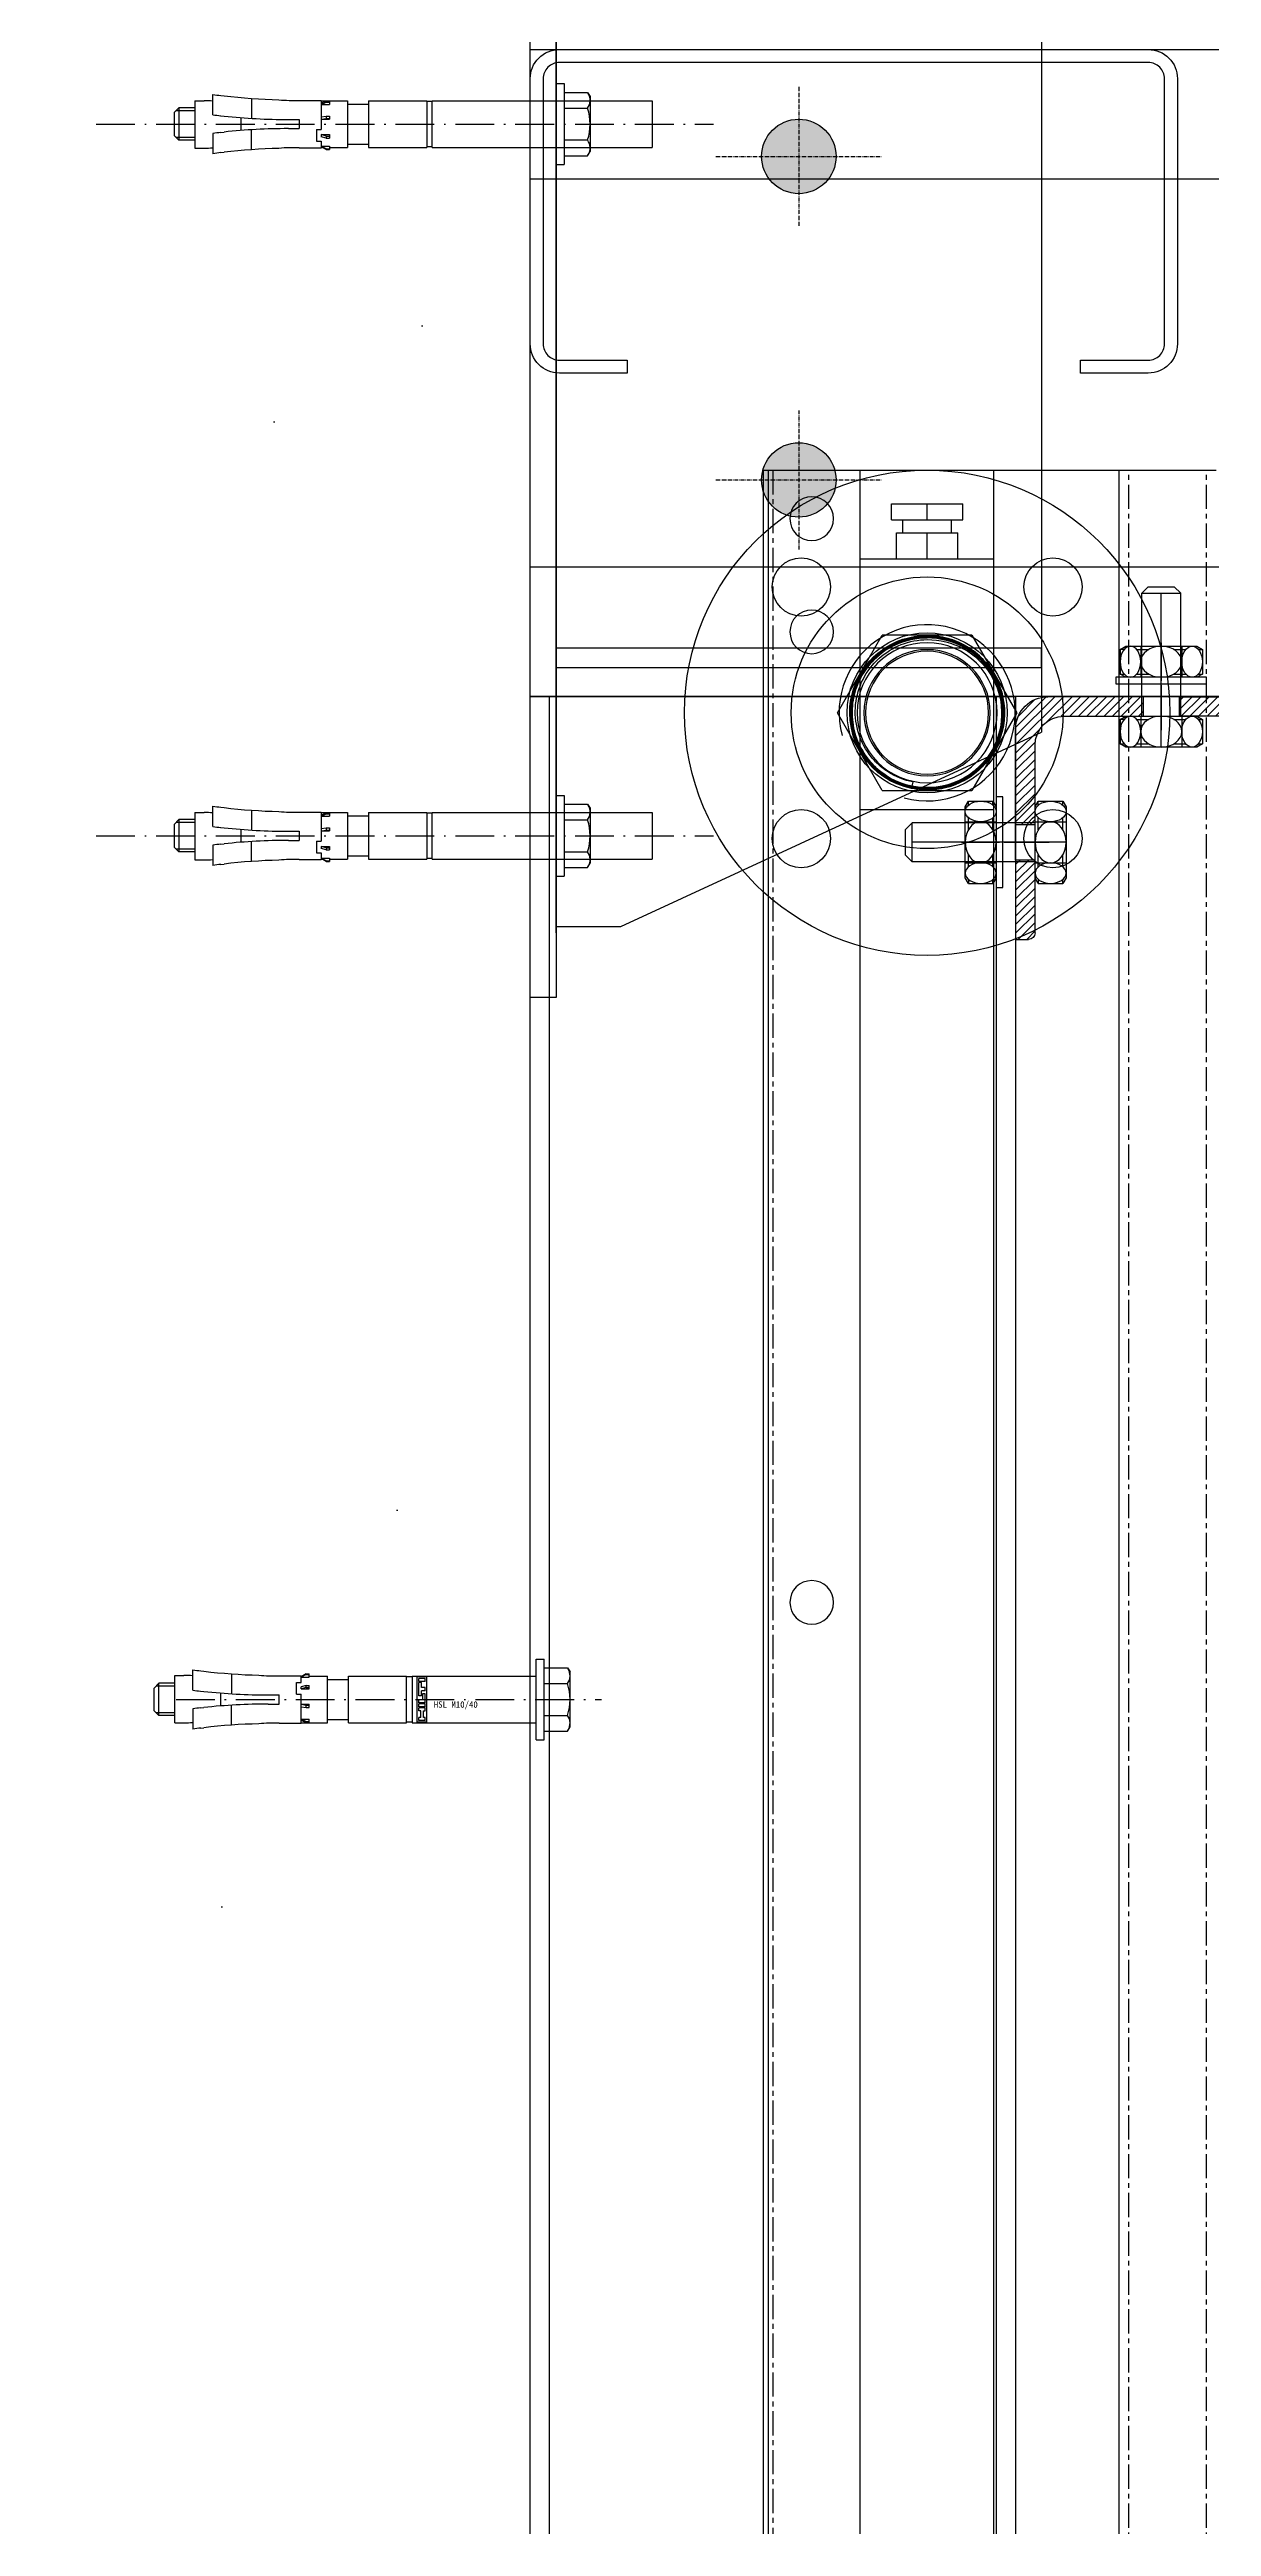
# Model space of a CAD drawing. Header units: millimetres. Extents: x -198529 to 244266, y -64 to 158464.
# Drawn here: x -149535 to -149176, y 97557 to 98323 of the extents above; entities that cross this region are included whole.
import ezdxf

# ---------------------------------------------------------------- set-up
doc = ezdxf.new("R2010")
doc.units = ezdxf.units.MM
for name, pattern in [('ACAD_ISO10W100', [18.5, 12, -3, 0.5, -3]), ('CENTER', [12, 7.5, -1.5, 1.5, -1.5]), ('HIDDEN', [0.2, 0.1, -0.1])]:
    doc.linetypes.add(name, pattern=pattern)
for name, color, linetype in [('0-BG', 252, 'Continuous'), ('0-DCC', 30, 'Continuous'), ('0-DCC-STRUC', 180, 'Continuous'), ('0-DCC-STRUC-T', 4, 'Continuous'), ('3_ALL_AXES', 7, 'Continuous'), ('ANCHOR BOLTS', 4, 'Continuous'), ('ANGEL STEEL_75x75x3.0', 22, 'Continuous'), ('BOLTS', 3, 'Continuous'), ('COIL-BANK', 8, 'Continuous'), ('MITTELLINIEN', 3, 'ACAD_ISO10W100')]:
    doc.layers.add(name, color=color, linetype=linetype)
pattern_1 = [(45, (70645.0448, 93964.8255), (-1.325825215, 1.325825215), [])]

# ---------------------------------------------------------------- blocks, each defined once
blk = doc.blocks.new('789456123456')
at = {"color": 2, "linetype": 'Continuous'}
blk.add_arc((1013.81, 184.85), 27.23, 255, 195, dxfattribs=at)
at = {"layer": '3_ALL_AXES', "color": 7, "linetype": 'Continuous'}
for centre, radius in [((1013.81, 184.85), 75), ((974.92, 223.74), 9), ((1052.7, 223.74), 9), ((1013.81, 184.85), 42), ((1013.81, 184.85), 24.75), ((974.92, 145.96), 9), ((1052.7, 145.96), 9)]:
    blk.add_circle(centre, radius, dxfattribs=at)
blk = doc.blocks.new('400')
blk.add_blockref('789456123456', (0, 0))
blk = doc.blocks.new('DCC2850x1800(右)')
at = {"color": 0, "linetype": 'Continuous'}
for p, q in [((65754.5, -72678.48), (65616, -72678.48)), ((65646, -74478.48), (65646, -72678.48)), ((65684.72, -74441.08), (65684.72, -72678.48)), ((65726, -74441.08), (65726, -72678.48)), ((65754.5, -72678.48), (65754.5, -74478.48)), ((65756, -72678.48), (65754.5, -72678.48)), ((65756, -72678.48), (65756, -74478.48)), ((65694.36, -72693.88), (65694.36, -72688.88)), ((65716.36, -72688.88), (65694.36, -72688.88)), ((65716.36, -72693.88), (65694.36, -72693.88)), ((65697.86, -72697.88), (65697.86, -72693.88)), ((65705.36, -72693.88), (65705.36, -72688.88)), ((65712.86, -72697.88), (65712.86, -72693.88)), ((65716.36, -72693.88), (65716.36, -72688.88)), ((65695.86, -72705.88), (65695.86, -72697.88)), ((65714.86, -72697.88), (65695.86, -72697.88)), ((65705.36, -72705.88), (65705.36, -72697.88)), ((65714.86, -72705.88), (65714.86, -72697.88)), ((65684.72, -72736.23), (65684.72, -72705.88)), ((65725.99, -72705.88), (65684.73, -72705.88)), ((65726, -72736.23), (65726, -72705.88)), ((65691.5, -72729.48), (65677.65, -72753.48)), ((65691.5, -72729.48), (65719.22, -72729.48)), ((65705.36, -72729.69), (65705.34, -72729.69)), ((65705.36, -72729.76), (65705.34, -72729.76)), ((65705.36, -72729.83), (65705.34, -72729.83)), ((65705.36, -72729.9), (65705.34, -72729.9)), ((65705.36, -72729.97), (65705.34, -72729.97)), ((65705.36, -72730.05), (65705.34, -72730.05)), ((65705.35, -72729.63), (65705.36, -72729.63)), ((65705.35, -72729.7), (65705.36, -72729.7)), ((65705.35, -72729.77), (65705.36, -72729.77)), ((65705.35, -72729.85), (65705.36, -72729.85)), ((65705.34, -72729.92), (65705.36, -72729.92)), ((65705.34, -72729.99), (65705.36, -72729.99)), ((65705.34, -72730.06), (65705.36, -72730.06)), ((65705.36, -72729.63), (65705.37, -72729.63)), ((65705.38, -72729.69), (65705.36, -72729.69)), ((65705.36, -72729.7), (65705.37, -72729.7)), ((65705.38, -72729.76), (65705.36, -72729.76)), ((65705.36, -72729.77), (65705.37, -72729.77)), ((65705.38, -72729.83), (65705.36, -72729.83)), ((65705.36, -72729.85), (65705.37, -72729.85)), ((65705.38, -72729.9), (65705.36, -72729.9)), ((65705.36, -72729.92), (65705.37, -72729.92)), ((65705.38, -72729.97), (65705.36, -72729.97)), ((65705.36, -72729.99), (65705.37, -72729.99)), ((65705.38, -72730.05), (65705.36, -72730.05)), ((65705.36, -72730.06), (65705.37, -72730.06)), ((65733.07, -72753.48), (65719.22, -72729.48)), ((65682.23, -72748.21), (65682.25, -72748.15)), ((65728.51, -72748.15), (65728.53, -72748.2)), ((65677.65, -72753.48), (65691.5, -72777.48)), ((65719.22, -72777.48), (65733.07, -72753.48)), ((65729.19, -72753.46), (65729.19, -72753.48)), ((65729.26, -72753.48), (65729.2, -72753.48)), ((65727.5, -72762.09), (65727.49, -72762.11)), ((65728.53, -72758.72), (65728.52, -72758.77)), ((65686.5, -72767.04), (65686.46, -72766.99)), ((65719.22, -72777.48), (65691.5, -72777.48)), ((65701.85, -72776.81), (65701.82, -72776.81)), ((65705.34, -72776.88), (65705.36, -72776.88)), ((65705.34, -72776.95), (65705.36, -72776.95)), ((65705.34, -72777.02), (65705.36, -72777.02)), ((65705.34, -72777.09), (65705.36, -72777.09)), ((65705.34, -72777.16), (65705.36, -72777.16)), ((65705.34, -72777.23), (65705.36, -72777.23)), ((65705.34, -72777.31), (65705.36, -72777.31)), ((65705.36, -72776.86), (65705.34, -72776.86)), ((65705.36, -72776.93), (65705.34, -72776.93)), ((65705.36, -72777.01), (65705.34, -72777.01)), ((65705.36, -72777.08), (65705.34, -72777.08)), ((65705.36, -72777.15), (65705.35, -72777.15)), ((65705.36, -72777.22), (65705.35, -72777.22)), ((65705.36, -72777.29), (65705.35, -72777.29)), ((65705.36, -72777.36), (65705.35, -72777.36)), ((65705.37, -72776.86), (65705.36, -72776.86)), ((65705.36, -72776.88), (65705.38, -72776.88)), ((65705.37, -72776.93), (65705.36, -72776.93)), ((65705.36, -72776.95), (65705.38, -72776.95)), ((65705.37, -72777.01), (65705.36, -72777.01)), ((65705.36, -72777.02), (65705.38, -72777.02)), ((65705.37, -72777.08), (65705.36, -72777.08)), ((65705.36, -72777.09), (65705.38, -72777.09)), ((65705.37, -72777.15), (65705.36, -72777.15)), ((65705.36, -72777.16), (65705.38, -72777.16)), ((65705.37, -72777.22), (65705.36, -72777.22)), ((65705.36, -72777.23), (65705.38, -72777.23)), ((65705.37, -72777.29), (65705.36, -72777.29)), ((65705.36, -72777.31), (65705.38, -72777.31)), ((65705.37, -72777.36), (65705.36, -72777.36)), ((65709.76, -72774.85), (65710.03, -72776.17)), ((65726, -72783.43), (65684.72, -72783.43))]:
    blk.add_line(p, q, dxfattribs=at)
at = {"color": 0, "linetype": 'CENTER'}
for p, q in [((65619, -74478.48), (65619, -72678.48)), ((65643, -74478.48), (65643, -72678.48)), ((65753, -72678.48), (65753, -74478.48)), ((65714.21, -72731.85), (65714.23, -72731.81)), ((65685.76, -72766.64), (65685.72, -72766.67))]:
    blk.add_line(p, q, dxfattribs=at)
at = {"color": 0, "linetype": 'HIDDEN'}
for p, q in [((65684.72, -72765.73), (65684.72, -72741.23)), ((65726, -72765.73), (65726, -72741.23))]:
    blk.add_line(p, q, dxfattribs=at)
at = {"color": 0, "linetype": 'Continuous'}
for centre, radius in [((65741, -72693.48), 6.75), ((65741, -72728.48), 6.75), ((65741, -72728.48), 6.75), ((65705.36, -72753.48), 21.62), ((65705.36, -72753.48), 19.5), ((65705.36, -72753.48), 19), ((65741, -73028.48), 6.75), ((65741, -73028.48), 6.75)]:
    blk.add_circle(centre, radius, dxfattribs=at)
for centre, radius, start, end in [((65705.36, -72753.48), 23.9, 0, 270.03756), ((65705.36, -72753.49), 23.58, 115.69662, 211.37785), ((65705.35, -72753.49), 23.71, 90.0113, 167.00152), ((65705.35, -72753.48), 23.2, 57.34784, 89.97273), ((65705.35, -72753.47), 23.84, 0.01893, 89.94447), ((65705.35, -72753.47), 23.77, 12.94768, 89.94262), ((65705.35, -72753.48), 23.42, 86.37602, 89.93829), ((65705.35, -72753.5), 23.44, 82.24167, 86.37743), ((65705.35, -72753.47), 23.41, 78.14118, 82.23872), ((65705.35, -72753.47), 23.41, 74.23375, 78.14053), ((65705.34, -72753.51), 23.45, 70.09978, 74.23216), ((65705.36, -72753.45), 23.39, 67.72322, 70.09993), ((65705.34, -72753.49), 23.36, 65.48337, 67.72128), ((65705.37, -72753.43), 23.37, 66.33489, 67.72279), ((65705.39, -72753.5), 23.75, 167.15169, 175.55647), ((65705.33, -72753.47), 23.79, 4.43164, 12.81193), ((65705.39, -72753.49), 23.75, 175.80205, 184.11795), ((65705.38, -72753.49), 23.74, 175.56246, 175.79653), ((65705.38, -72753.49), 23.74, 184.1234, 184.37387), ((65705.39, -72753.49), 23.76, 184.37979, 192.73204), ((65705.37, -72753.47), 23.89, 270.01296, 359.9788), ((65705.37, -72753.47), 23.82, 270.01298, 359.98143), ((65705.37, -72753.47), 23.84, 270.01556, 359.97875), ((65705.33, -72753.46), 23.79, 347.23553, 355.55592), ((65705.34, -72753.47), 23.78, 4.16187, 4.42571), ((65705.34, -72753.47), 23.78, 355.56169, 355.83334), ((65705.33, -72753.47), 23.79, 355.83881, 4.15635), ((65705.38, -72753.49), 23.74, 192.73724, 192.92735), ((65705.39, -72753.48), 23.76, 192.93372, 201.37903), ((65705.42, -72753.46), 23.79, 201.40227, 213.84275), ((65705.37, -72753.49), 23.52, 207.84208, 269.93845), ((65705.37, -72753.49), 23.46, 207.84878, 269.93562), ((65705.37, -72753.49), 23.45, 207.85048, 269.93839), ((65705.37, -72753.49), 23.39, 207.8542, 269.93544), ((65705.37, -72753.49), 23.38, 207.85647, 269.93822), ((65705.37, -72753.49), 23.32, 207.86149, 269.9747), ((65705.37, -72753.49), 23.31, 207.86324, 269.97469), ((65705.37, -72753.49), 23.25, 207.86842, 269.97462), ((65705.39, -72753.48), 23.25, 207.87109, 215.52867), ((65705.36, -72753.48), 23.17, 207.89578, 281.62584), ((65705.37, -72753.47), 23.75, 270.0103, 338.66298), ((65705.33, -72753.46), 23.79, 338.72133, 347.08889), ((65705.38, -72753.48), 23.6, 211.37274, 213.8468), ((65705.33, -72753.51), 23.61, 212.28516, 213.84771), ((65705.37, -72753.48), 23.88, 213.88012, 269.94047), ((65705.37, -72753.48), 23.82, 213.87324, 269.93776), ((65705.37, -72753.48), 23.81, 213.8719, 269.94039), ((65705.37, -72753.48), 23.75, 213.86353, 269.9376), ((65705.37, -72753.48), 23.74, 213.86269, 269.94025), ((65705.37, -72753.48), 23.68, 213.8499, 269.9357), ((65705.34, -72753.51), 23.62, 213.84797, 215.82558), ((65705.37, -72753.48), 23.61, 213.85007, 269.93799), ((65705.38, -72753.48), 23.61, 213.84668, 216.94706), ((65705.37, -72753.49), 23.66, 215.82388, 262.9771), ((65705.38, -72753.47), 23.25, 215.68204, 223.0866), ((65705.35, -72753.5), 23.57, 216.94767, 219.70469), ((65705.39, -72753.47), 23.61, 219.70706, 225.39259), ((65705.38, -72753.47), 23.25, 223.0896, 223.62367), ((65705.38, -72753.47), 23.25, 223.62753, 230.9073), ((65705.35, -72753.5), 23.57, 225.394, 228.08538), ((65705.39, -72753.47), 23.62, 228.08805, 233.86839), ((65705.38, -72753.47), 23.25, 230.91081, 238.79305), ((65705.36, -72753.5), 23.57, 233.86968, 236.38272), ((65705.38, -72753.46), 23.62, 236.38573, 242.47573), ((65705.38, -72753.47), 23.25, 238.79736, 239.13571), ((65705.37, -72753.48), 23.24, 239.13543, 269.97277), ((65705.36, -72753.51), 23.57, 242.47727, 244.7234), ((65705.38, -72753.45), 23.63, 244.72738, 251.39895), ((65705.37, -72753.5), 23.57, 251.40088, 253.05726), ((65705.38, -72753.46), 23.62, 253.06235, 261.3296), ((65705.37, -72753.44), 23.64, 261.41882, 269.9291), ((65705.37, -72753.45), 23.7, 262.97982, 269.93344), ((65705.37, -72753.42), 23.24, 269.98646, 281.58088), ((65705.37, -72753.42), 23.3, 269.98681, 281.58357), ((65705.37, -72753.42), 23.31, 269.98654, 281.58468), ((65705.37, -72753.42), 23.37, 269.98694, 281.58723), ((65705.37, -72753.42), 23.39, 269.98672, 281.58676), ((65705.38, -72753.51), 23.14, 281.59809, 283.72658), ((65705.34, -72753.39), 23.4, 281.62887, 295.58007)]:
    blk.add_arc(centre, radius, start, end, dxfattribs=at)
for points, knots in [([(65685.55, -72766.8), (65684.35, -72765.02), (65682.44, -72761.11), (65681.23, -72754.72), (65681.78, -72748.24), (65684.04, -72742.13), (65687.84, -72736.86), (65692.92, -72732.78), (65698.89, -72730.22), (65703.2, -72729.63), (65705.35, -72729.63)], [0, 0, 0, 0, 0.125, 0.25, 0.375, 0.5, 0.625, 0.75, 0.874999, 1, 1, 1, 1]), ([(65685.37, -72766.13), (65683.56, -72763.27), (65681.16, -72756.68), (65682.06, -72746.26), (65687.22, -72737.17), (65692.93, -72733.09), (65696.03, -72731.76)], [0, 0, 0, 0, 0.250009, 0.500007, 0.750006, 1, 1, 1, 1]), ([(65705.34, -72729.69), (65703.21, -72729.69), (65698.91, -72730.27), (65692.95, -72732.83), (65687.88, -72736.9), (65684.09, -72742.16), (65681.84, -72748.25), (65681.29, -72754.72), (65682.49, -72761.09), (65684.4, -72764.99), (65685.59, -72766.76)], [0, 0, 0, 0, 0.125001, 0.250001, 0.374999, 0.499999, 0.624999, 0.749999, 0.875, 1, 1, 1, 1]), ([(65685.6, -72766.75), (65684.41, -72764.98), (65682.5, -72761.09), (65681.31, -72754.72), (65681.85, -72748.25), (65684.1, -72742.17), (65687.9, -72736.9), (65692.96, -72732.85), (65698.91, -72730.29), (65703.21, -72729.7), (65705.35, -72729.7)], [0, 0, 0, 0, 0.125, 0.25, 0.375, 0.5, 0.625, 0.75, 0.874999, 1, 1, 1, 1]), ([(65705.34, -72729.76), (65703.21, -72729.76), (65698.93, -72730.34), (65692.99, -72732.9), (65687.94, -72736.94), (65684.15, -72742.19), (65681.91, -72748.26), (65681.36, -72754.71), (65682.56, -72761.07), (65684.46, -72764.95), (65685.65, -72766.72)], [0, 0, 0, 0, 0.125, 0.25, 0.375, 0.5, 0.625, 0.75, 0.875, 1, 1, 1, 1]), ([(65705.34, -72729.83), (65703.22, -72729.83), (65698.95, -72730.41), (65693.03, -72732.96), (65687.99, -72736.99), (65684.22, -72742.22), (65681.98, -72748.27), (65681.44, -72754.7), (65682.62, -72761.04), (65684.52, -72764.91), (65685.71, -72766.67)], [0, 0, 0, 0, 0.125, 0.249999, 0.374998, 0.499998, 0.624998, 0.749999, 0.875, 1, 1, 1, 1]), ([(65705.34, -72729.9), (65703.23, -72729.9), (65698.97, -72730.48), (65693.06, -72733.02), (65688.04, -72737.04), (65684.28, -72742.26), (65682.05, -72748.29), (65681.51, -72754.7), (65682.69, -72761.02), (65684.59, -72764.87), (65685.77, -72766.63)], [0, 0, 0, 0, 0.125003, 0.250005, 0.375003, 0.500003, 0.625002, 0.75, 0.874999, 1, 1, 1, 1]), ([(65684.57, -72764.47), (65682.71, -72760.95), (65680.79, -72752.78), (65684.32, -72740.82), (65693.25, -72732.11), (65701.36, -72729.99), (65705.34, -72729.99)], [0, 0, 0, 0, 0.250002, 0.500002, 0.750001, 1, 1, 1, 1]), ([(65705.34, -72730.05), (65701.37, -72730.05), (65693.27, -72732.16), (65684.37, -72740.85), (65680.85, -72752.79), (65682.77, -72760.93), (65684.62, -72764.45)], [0, 0, 0, 0, 0.249999, 0.499997, 0.749998, 1, 1, 1, 1]), ([(65684.64, -72764.44), (65682.78, -72760.93), (65680.87, -72752.79), (65684.39, -72740.86), (65693.28, -72732.17), (65701.37, -72730.06), (65705.34, -72730.06)], [0, 0, 0, 0, 0.250001, 0.500002, 0.750001, 1, 1, 1, 1]), ([(65705.34, -72729.97), (65702.29, -72729.97), (65696.1, -72731.2), (65688.29, -72736.43), (65683.06, -72744.26), (65681.23, -72753.49), (65683.06, -72762.72), (65688.29, -72770.55), (65696.1, -72775.79), (65702.29, -72777.02), (65705.34, -72777.02)], [0, 0, 0, 0, 0.125, 0.249999, 0.374999, 0.499998, 0.624997, 0.749998, 0.874999, 1, 1, 1, 1]), ([(65705.36, -72730.12), (65701.4, -72730.11), (65693.32, -72732.22), (65684.44, -72740.89), (65680.93, -72752.79), (65682.84, -72760.91), (65684.69, -72764.41)], [0, 0, 0, 0, 0.249998, 0.499998, 0.749999, 1, 1, 1, 1]), ([(65684.7, -72764.41), (65682.85, -72760.91), (65680.94, -72752.79), (65684.45, -72740.89), (65693.33, -72732.23), (65701.4, -72730.13), (65705.36, -72730.13)], [0, 0, 0, 0, 0.250002, 0.500003, 0.750002, 1, 1, 1, 1]), ([(65705.36, -72730.19), (65701.41, -72730.19), (65693.36, -72732.28), (65684.5, -72740.93), (65681, -72752.79), (65682.91, -72760.89), (65684.75, -72764.38)], [0, 0, 0, 0, 0.249997, 0.499997, 0.749998, 1, 1, 1, 1]), ([(65684.77, -72764.38), (65682.92, -72760.89), (65681.02, -72752.79), (65684.52, -72740.93), (65693.36, -72732.3), (65701.41, -72730.2), (65705.36, -72730.2)], [0, 0, 0, 0, 0.250002, 0.500002, 0.75, 1, 1, 1, 1]), ([(65705.36, -72730.26), (65701.42, -72730.26), (65693.39, -72732.35), (65684.57, -72740.97), (65681.07, -72752.8), (65682.98, -72760.87), (65684.82, -72764.35)], [0, 0, 0, 0, 0.249999, 0.499998, 0.749998, 1, 1, 1, 1]), ([(65684.83, -72764.35), (65682.99, -72760.87), (65681.09, -72752.8), (65684.58, -72740.97), (65693.4, -72732.36), (65701.42, -72730.27), (65705.36, -72730.27)], [0, 0, 0, 0, 0.250001, 0.500002, 0.750001, 1, 1, 1, 1]), ([(65705.36, -72730.86), (65701.48, -72730.82), (65693.54, -72732.81), (65684.8, -72741.26), (65681.3, -72752.9), (65683.1, -72760.87), (65684.88, -72764.32)], [0, 0, 0, 0, 0.249951, 0.499935, 0.749949, 1, 1, 1, 1]), ([(65710.05, -72776.26), (65712.82, -72775.69), (65718.22, -72773.5), (65724.55, -72767.55), (65728.33, -72759.72), (65729.04, -72751.06), (65726.59, -72742.71), (65721.31, -72735.8), (65713.92, -72731.25), (65708.19, -72730.19), (65705.36, -72730.19)], [0, 0, 0, 0, 0.124998, 0.249997, 0.374996, 0.499997, 0.624998, 0.749999, 0.874999, 1, 1, 1, 1]), ([(65705.36, -72730.2), (65708.19, -72730.2), (65713.91, -72731.26), (65721.3, -72735.81), (65726.58, -72742.72), (65729.02, -72751.06), (65728.31, -72759.72), (65724.53, -72767.54), (65718.21, -72773.49), (65712.82, -72775.68), (65710.04, -72776.24)], [0, 0, 0, 0, 0.125, 0.250001, 0.375002, 0.500002, 0.625002, 0.750002, 0.875002, 1, 1, 1, 1]), ([(65710.03, -72776.19), (65712.8, -72775.62), (65718.17, -72773.44), (65724.49, -72767.51), (65728.26, -72759.7), (65728.97, -72751.06), (65726.53, -72742.75), (65721.26, -72735.86), (65713.89, -72731.32), (65708.19, -72730.26), (65705.36, -72730.26)], [0, 0, 0, 0, 0.124997, 0.249997, 0.374997, 0.499997, 0.624997, 0.749998, 0.874999, 1, 1, 1, 1]), ([(65709.76, -72774.85), (65712.41, -72774.34), (65716.3, -72772.79), (65720.61, -72769.46), (65724.24, -72765.4), (65727.27, -72759.16), (65727.94, -72750.89), (65725.59, -72742.92), (65720.56, -72736.33), (65713.52, -72731.96), (65708.07, -72730.9), (65705.36, -72730.86)], [0, 0, 0, 0, 0.124911, 0.18764, 0.250369, 0.375294, 0.500223, 0.625158, 0.750099, 0.875046, 1, 1, 1, 1]), ([(65714.33, -72731.54), (65716.83, -72732.57), (65721.52, -72735.51), (65726.63, -72742), (65729.25, -72749.85), (65729.07, -72758.12), (65726.11, -72765.84), (65720.71, -72772.12), (65713.53, -72776.2), (65708.08, -72777.15), (65705.37, -72777.15)], [0, 0, 0, 0, 0.125001, 0.250002, 0.375002, 0.500003, 0.625001, 0.750001, 0.875001, 1, 1, 1, 1]), ([(65714.3, -72731.61), (65716.8, -72732.63), (65721.47, -72735.56), (65726.56, -72742.04), (65729.18, -72749.86), (65729, -72758.11), (65726.05, -72765.81), (65720.67, -72772.06), (65713.51, -72776.13), (65708.07, -72777.08), (65705.37, -72777.08)], [0, 0, 0, 0, 0.125, 0.250001, 0.375001, 0.500001, 0.625001, 0.750001, 0.875001, 1, 1, 1, 1]), ([(65714.28, -72731.67), (65716.76, -72732.69), (65721.42, -72735.61), (65726.5, -72742.07), (65729.1, -72749.87), (65728.92, -72758.09), (65725.98, -72765.77), (65720.62, -72772), (65713.48, -72776.06), (65708.06, -72777), (65705.37, -72777.01)], [0, 0, 0, 0, 0.125001, 0.250001, 0.375001, 0.500002, 0.625002, 0.750002, 0.875001, 1, 1, 1, 1]), ([(65714.25, -72731.74), (65716.73, -72732.76), (65721.38, -72735.67), (65726.43, -72742.11), (65729.03, -72749.89), (65728.85, -72758.08), (65725.92, -72765.73), (65720.58, -72771.95), (65713.46, -72776), (65708.05, -72776.93), (65705.37, -72776.93)], [0, 0, 0, 0, 0.125001, 0.250002, 0.375002, 0.500002, 0.625001, 0.750001, 0.875, 1, 1, 1, 1]), ([(65705.38, -72777.23), (65708.47, -72777.23), (65714.71, -72775.99), (65722.61, -72770.71), (65727.9, -72762.8), (65729.75, -72753.46), (65727.9, -72744.13), (65722.61, -72736.22), (65714.71, -72730.93), (65708.47, -72729.69), (65705.38, -72729.69)], [0, 0, 0, 0, 0.124999, 0.249998, 0.374997, 0.499997, 0.624997, 0.749998, 0.874999, 1, 1, 1, 1]), ([(65705.38, -72777.16), (65708.46, -72777.16), (65714.69, -72775.93), (65722.56, -72770.66), (65727.83, -72762.77), (65729.68, -72753.46), (65727.83, -72744.16), (65722.56, -72736.28), (65714.69, -72731), (65708.46, -72729.76), (65705.38, -72729.76)], [0, 0, 0, 0, 0.125, 0.249999, 0.374999, 0.499998, 0.624997, 0.749998, 0.874999, 1, 1, 1, 1]), ([(65705.38, -72777.09), (65708.07, -72777.09), (65713.51, -72776.15), (65720.68, -72772.07), (65726.06, -72765.81), (65729.01, -72758.11), (65729.19, -72749.86), (65726.57, -72742.03), (65721.48, -72735.55), (65716.81, -72732.62), (65714.31, -72731.59)], [0, 0, 0, 0, 0.125, 0.249999, 0.374999, 0.499998, 0.624999, 0.749999, 0.875, 1, 1, 1, 1]), ([(65705.38, -72777.02), (65708.06, -72777.02), (65713.49, -72776.08), (65720.63, -72772.02), (65726, -72765.78), (65728.94, -72758.1), (65729.12, -72749.87), (65726.51, -72742.07), (65721.43, -72735.6), (65716.77, -72732.68), (65714.28, -72731.66)], [0, 0, 0, 0, 0.124999, 0.249999, 0.374999, 0.499998, 0.624999, 0.749998, 0.874999, 1, 1, 1, 1]), ([(65705.38, -72776.95), (65708.06, -72776.95), (65713.46, -72776.01), (65720.59, -72771.96), (65725.93, -72765.74), (65728.87, -72758.08), (65729.05, -72749.88), (65726.45, -72742.1), (65721.39, -72735.66), (65716.74, -72732.74), (65714.26, -72731.73)], [0, 0, 0, 0, 0.124998, 0.249998, 0.374998, 0.499998, 0.624999, 0.749999, 0.875, 1, 1, 1, 1]), ([(65705.38, -72776.88), (65708.05, -72776.88), (65713.44, -72775.94), (65720.54, -72771.9), (65725.87, -72765.7), (65728.79, -72758.07), (65728.97, -72749.89), (65726.38, -72742.14), (65721.34, -72735.71), (65716.7, -72732.81), (65714.23, -72731.79)], [0, 0, 0, 0, 0.124999, 0.249999, 0.374999, 0.499998, 0.624999, 0.749999, 0.874999, 1, 1, 1, 1]), ([(65710.06, -72776.33), (65712.48, -72775.83), (65717.2, -72774.05), (65723.05, -72769.31), (65727.12, -72762.97), (65729, -72755.67), (65728.5, -72748.15), (65725.67, -72741.16), (65720.79, -72735.42), (65716.49, -72732.8), (65714.2, -72731.86)], [0, 0, 0, 0, 0.124998, 0.249999, 0.375, 0.499998, 0.624999, 0.749998, 0.874999, 1, 1, 1, 1]), ([(65717.87, -72733.94), (65719.76, -72735.15), (65723.2, -72738.15), (65726.85, -72743.92), (65728.69, -72750.5), (65728.56, -72757.33), (65726.47, -72763.83), (65722.6, -72769.46), (65717.28, -72773.74), (65713.05, -72775.45), (65710.87, -72775.99)], [0, 0, 0, 0, 0.125, 0.250002, 0.375, 0.499998, 0.624996, 0.749995, 0.874993, 1, 1, 1, 1]), ([(65714.75, -72732.03), (65716.81, -72732.93), (65720.71, -72735.36), (65725.24, -72740.51), (65728.12, -72746.75), (65729.09, -72753.54), (65728.08, -72760.34), (65725.16, -72766.55), (65720.59, -72771.67), (65716.68, -72774.07), (65714.6, -72774.96)], [0, 0, 0, 0, 0.125005, 0.250005, 0.375004, 0.500004, 0.625003, 0.750001, 0.875001, 1, 1, 1, 1]), ([(65715.04, -72732.24), (65717.03, -72733.15), (65720.79, -72735.55), (65725.18, -72740.58), (65728, -72746.64), (65729, -72753.24), (65728.13, -72759.85), (65725.43, -72765.96), (65721.14, -72771.08), (65717.43, -72773.55), (65715.45, -72774.5)], [0, 0, 0, 0, 0.125, 0.250001, 0.375001, 0.500002, 0.625002, 0.75, 0.875001, 1, 1, 1, 1])]:
    blk.add_open_spline(points, degree=3, knots=knots, dxfattribs=at)
for points in [[(65695.13, -72732.25), (65698.28, -72730.73), (65701.85, -72729.92), (65705.34, -72729.92)], [(65696.03, -72731.76), (65698.95, -72730.51), (65702.18, -72729.85), (65705.35, -72729.85)], [(65714.2, -72731.86), (65711.42, -72730.72), (65708.36, -72730.12), (65705.36, -72730.12)], [(65705.36, -72730.13), (65708.36, -72730.13), (65711.42, -72730.74), (65714.2, -72731.87)], [(65705.37, -72729.77), (65708.42, -72729.78), (65711.51, -72730.39), (65714.33, -72731.54)], [(65705.37, -72729.85), (65708.41, -72729.85), (65711.5, -72730.46), (65714.3, -72731.61)], [(65705.37, -72729.92), (65708.4, -72729.92), (65711.48, -72730.53), (65714.28, -72731.67)], [(65705.37, -72729.99), (65708.39, -72729.99), (65711.46, -72730.6), (65714.25, -72731.74)], [(65714.31, -72731.59), (65711.5, -72730.44), (65708.41, -72729.83), (65705.38, -72729.83)], [(65714.28, -72731.66), (65711.48, -72730.51), (65708.4, -72729.91), (65705.38, -72729.9)], [(65714.26, -72731.73), (65711.46, -72730.58), (65708.39, -72729.98), (65705.38, -72729.97)], [(65714.23, -72731.79), (65711.45, -72730.65), (65708.38, -72730.05), (65705.38, -72730.05)], [(65714.6, -72774.96), (65711.72, -72776.2), (65708.52, -72776.86), (65705.37, -72776.86)]]:
    blk.add_open_spline(points, degree=3, dxfattribs=at)
at = {"xscale": -1}
blk.add_blockref('400', (66719.16, -72938.34), dxfattribs=at)
blk = doc.blocks.new('M12')
at = {"layer": 'ANCHOR BOLTS'}
for p, q in [((-7.21, -38.33), (-7.21, 29.63)), ((-7.21, 29.63), (7.21, 29.63)), ((7.21, -38.33), (7.21, 29.63)), ((-9.81, 9.74), (-8.5, 10.5)), ((-9.81, 2.5), (-9.81, 9.74)), ((-8.5, 10.5), (8.5, 10.5)), ((-4.91, 2.5), (-4.91, 9.74)), ((4.91, 2.5), (4.91, 9.74)), ((9.81, 9.74), (8.5, 10.5)), ((9.81, 2.5), (9.81, 9.74)), ((-12.5, 2.5), (12.5, 2.5)), ((-12.5, 0), (-12.5, 2.5)), ((-12.5, 0), (12.5, 0)), ((0, 0), (0, 0)), ((12.5, 0), (12.5, 2.5)), ((7.21, -38.33), (-7.21, -38.33)), ((-7.21, -58), (-7.21, -40)), ((-7.21, -40), (7.21, -40)), ((-7.01, -38.33), (-7.01, -40)), ((7.01, -38.33), (7.01, -40)), ((7.21, -58), (7.21, -40)), ((-7.21, -58), (7.21, -58)), ((-6.17, -64.5), (-6.17, -58)), ((6.17, -64.5), (6.17, -58)), ((-7.21, -64.5), (7.21, -64.5)), ((-7.21, -72.58), (-7.21, -64.5)), ((7.21, -70.08), (7.21, -64.5)), ((-7.33, -79.42), (-7.33, -72.58)), ((-7.21, -72.58), (1.65, -72.58)), ((-7.18, -70.08), (-6.05, -70.08)), ((-7.18, -71.07), (-7.18, -70.08)), ((-6.42, -72.58), (-7.18, -71.07)), ((-7.18, -71.07), (-6.81, -71.07)), ((-6.81, -71.07), (-6.81, -70.08)), ((-6.05, -72.58), (-6.81, -71.07)), ((-6.05, -72.58), (-6.05, -70.08)), ((-2.45, -71.07), (-2.45, -70.08)), ((-2.45, -70.08), (-1.5, -70.08)), ((-2.23, -72.58), (-2.45, -71.07)), ((-2.45, -71.07), (-1.73, -71.07)), ((-1.73, -71.07), (-1.73, -70.08)), ((-1.5, -72.58), (-1.73, -71.07)), ((-1.5, -72.58), (-1.5, -70.08)), ((1.65, -74), (1.65, -72.58)), ((1.65, -74), (5.25, -74)), ((3.27, -72.58), (3.27, -70.08)), ((3.27, -70.08), (4.36, -70.08)), ((3.71, -71.07), (3.27, -72.58)), ((3.27, -72.58), (3.92, -72.58)), ((3.71, -71.07), (3.71, -70.08)), ((3.71, -71.07), (4.36, -71.07)), ((4.36, -71.07), (3.92, -72.58)), ((4.36, -71.07), (4.36, -70.08)), ((5.25, -74), (5.25, -72.58)), ((5.25, -72.58), (7.33, -72.58)), ((6.86, -72.58), (6.86, -70.08)), ((6.86, -70.08), (7.9, -70.08)), ((7.7, -71.07), (6.86, -72.58)), ((7.9, -71.07), (7.05, -72.58)), ((7.21, -72.58), (7.21, -72.3)), ((7.33, -79.42), (7.33, -72.58)), ((7.7, -71.07), (7.7, -70.08)), ((7.7, -71.07), (7.9, -71.07)), ((7.9, -71.07), (7.9, -70.08)), ((-1.41, -79.42), (1.41, -79.42)), ((-1.41, -82.75), (-1.41, -79.42)), ((1.41, -82.75), (1.41, -79.42)), ((-7.92, -94.15), (-1.77, -94.15)), ((-1.79, -97.43), (1.79, -97.43)), ((7.92, -94.15), (1.77, -94.15)), ((-2.88, -106.08), (-9.15, -106.08)), ((-8.83, -103.59), (-8.72, -102.63)), ((-2.59, -103.66), (-2.48, -102.62)), ((2.59, -103.66), (2.48, -102.62)), ((2.88, -106.08), (9.15, -106.08)), ((8.83, -103.59), (8.72, -102.63)), ((-7.21, -111.6), (-7.21, -108.8)), ((-7.21, -111.6), (7.46, -111.6)), ((-5, -111.6), (-5, -116.54)), ((-4.11, -111.6), (-4.11, -117.44)), ((4.11, -111.6), (4.11, -117.44)), ((5, -111.6), (5, -116.54)), ((7.46, -111.6), (7.46, -108.8)), ((-5, -116.54), (5, -116.54)), ((-5, -116.54), (-3.54, -118)), ((-3.54, -118), (3.54, -118)), ((5, -116.54), (3.54, -118))]:
    blk.add_line(p, q, dxfattribs=at)
for centre, radius, start, end in [((-7.35, 6.2), 4.3, 55.43491, 120), ((0, -5.74), 16.24, 72.41205, 107.58795), ((7.35, 6.2), 4.3, 60, 124.56509), ((-57.09, -81.08), 49.79, 354.74836, 1.91847), ((-192.63, -82.41), 191.23, 353.93401, 359.89763), ((192.63, -82.41), 191.23, 180.10237, 186.06599), ((57.09, -81.08), 49.79, 178.08153, 185.25164), ((-192.63, -81.08), 185.17, 353.31699, 358.58991), ((192.63, -81.08), 185.17, 181.41009, 186.68301), ((-192.63, -81.08), 185.17, 352.24093, 353.01899), ((21.54, -108.8), 28.75, 174.57411, 180), ((-192.63, -82.41), 191.23, 352.88816, 353.61793), ((192.63, -82.41), 191.23, 186.38207, 187.11184), ((-21.29, -108.8), 28.75, 0, 5.42589), ((192.63, -81.08), 185.17, 186.98101, 187.75907)]:
    blk.add_arc(centre, radius, start, end, dxfattribs=at)
at = {"layer": 'MITTELLINIEN', "color": 8}
blk.add_line((0, -142.14), (0, 48.68), dxfattribs=at)
blk = doc.blocks.new('TYPE 2')
at = {"layer": '0-BG'}
h = blk.add_hatch(color=256, dxfattribs=at)
h.dxf.hatch_style = 1
h.paths.add_polyline_path([(53.49, -48, 1), (76.51, -48, 1)])
h = blk.add_hatch(color=256, dxfattribs=at)
h.dxf.hatch_style = 1
h.paths.add_polyline_path([(53.49, -148, 1), (76.51, -148, 1)])
for centre in [(65, -48), (65, -148)]:
    blk.add_circle(centre, 11.51, dxfattribs=at)
at = {"layer": 'ANCHOR BOLTS', "linetype": 'ACAD_ISO10W100', "ltscale": 0.1}
for p, q in [((65, -26.5), (65, -69.5)), ((39.4, -48), (90.6, -48)), ((65, -126.5), (65, -169.5)), ((39.4, -148), (90.6, -148))]:
    blk.add_line(p, q, dxfattribs=at)
at = {"layer": 'BOLTS'}
for p, q in [((140, -206), (140, -226)), ((10, -286), (140, -226)), ((-10, -286), (10, -286))]:
    blk.add_line(p, q, dxfattribs=at)
for points in [[(-18, -308), (-18, 21.54), (-10, 21.54), (-10, -308)], [(-10, -206), (140, -206), (140, -200), (-10, -200)]]:
    blk.add_lwpolyline(points, close=True, dxfattribs=at)
blk.add_lwpolyline([(-10, -288), (-10, -288), (-10, 0), (140, 0), (140, -206)], dxfattribs=at)
at = {"layer": '0-DCC-STRUC-T', "rotation": 270}
for p in [(-10, -38), (-10, -258)]:
    blk.add_blockref('M12', p, dxfattribs=at)
blk = doc.blocks.new('A$C2DBF4B5B')
h = blk.add_hatch()
h.set_pattern_fill('ANSI31', color=256, scale=15, style=0)
h.set_pattern_definition(pattern_1)
edge = h.paths.add_edge_path()
edge.add_line((39.5, 75), (10, 75))
edge.add_arc((10, 65), 10, 90, 180)
edge.add_line((0, 65), (0, 35.5))
edge.add_line((0, 35.5), (6, 35.5))
edge.add_line((6, 35.5), (6, 60))
edge.add_arc((15, 60), 9, 90, 180, ccw=False)
edge.add_line((15, 69), (39.5, 69))
edge.add_line((39.5, 69), (39.5, 75))
h = blk.add_hatch()
h.set_pattern_fill('ANSI31', color=256, scale=15, style=0)
h.set_pattern_definition(pattern_1)
edge = h.paths.add_edge_path()
edge.add_line((50.5, 69), (50.5, 75))
edge.add_line((50.5, 75), (75, 75))
edge.add_line((75, 75), (75, 71))
edge.add_arc((73, 71), 2, -90, 0, ccw=False)
edge.add_line((73, 69), (50.5, 69))
h = blk.add_hatch()
h.set_pattern_fill('ANSI31', color=256, scale=15, style=0)
h.set_pattern_definition(pattern_1)
edge = h.paths.add_edge_path()
edge.add_line((0, 24.5), (6, 24.5))
edge.add_line((6, 24.5), (6, 2))
edge.add_arc((4, 2), 2, -90, 0, ccw=False)
edge.add_line((4, 0), (0, 0))
edge.add_line((0, 0), (0, 24.5))
at = {"color": 8}
for p, q in [((45, 78.55), (45, 64.69)), ((-3.55, 30), (10.31, 30))]:
    blk.add_line(p, q, dxfattribs=at)
for p, q in [((39.5, 75), (10, 75)), ((39.5, 69), (15, 69)), ((50.5, 75), (39.5, 75)), ((39.5, 75), (39.5, 69)), ((50.5, 69), (39.5, 69)), ((50.5, 69), (50.5, 75)), ((50.5, 75), (75, 75)), ((73, 69), (50.5, 69)), ((75, 75), (75, 71)), ((0, 35.5), (0, 65)), ((6, 60), (6, 35.5)), ((0, 24.5), (0, 35.5)), ((6, 35.5), (0, 35.5)), ((6, 35.5), (6, 24.5)), ((0, 24.5), (6, 24.5)), ((0, 24.5), (0, 0)), ((6, 2), (6, 24.5)), ((0, 0), (4, 0))]:
    blk.add_line(p, q)
for centre, radius, start, end in [((10, 65), 10, 90, 180), ((15, 60), 9, 90, 180), ((73, 71), 2, 270, 0), ((4, 2), 2, 270, 0)]:
    blk.add_arc(centre, radius, start, end)
blk = doc.blocks.new('A$C4EA80240')
for p, q in [((2.55, 9.68), (1.32, 9.68)), ((10.16, 9.68), (6.43, 9.68)), ((7.67, 1.08), (7.67, 10.68)), ((21.6, 9.68), (17.87, 9.68)), ((20.36, 1.08), (20.36, 10.68)), ((26.72, 2.08), (26.72, 9.68)), ((2.55, 2.08), (1.32, 2.08)), ((10.13, 2.08), (6.43, 2.08)), ((21.6, 2.08), (17.9, 2.08))]:
    blk.add_line(p, q)
at = {"color": 8}
blk.add_line((14.02, 0), (14.02, 11.74), dxfattribs=at)
blk.add_lwpolyline([(28.04, 12.68), (0, 12.68), (0, 10.68), (28.04, 10.68)], close=True)
blk.add_lwpolyline([(25.48, 2.08), (26.72, 2.08), (24.98, 1.08), (3.05, 1.08), (1.32, 2.08), (1.32, 9.68), (3.05, 10.68), (24.98, 10.68), (26.72, 9.68), (25.48, 9.68)])
blk.add_ellipse((4.49, 5.88), major_axis=(0, 4.8), ratio=0.661547)
at = {"extrusion": (0, 0, -1)}
for centre, major_axis, ratio in [((14.02, 5.87), (6.36, 0), 0.753789), ((23.54, 5.88), (0, 4.8), 0.661547)]:
    blk.add_ellipse(centre, major_axis=major_axis, ratio=ratio, dxfattribs=at)
blk = doc.blocks.new('A$C147C6879')
at = {"layer": 'BOLTS'}
for p, q in [((8.6, 25.4), (1, 25.4)), ((9.6, 19.05), (0, 19.05)), ((1, 20.28), (1, 16.55)), ((8.6, 20.28), (8.6, 16.58)), ((9.6, 18.7), (47.6, 18.7)), ((49.6, 16.7), (47.6, 18.7)), ((47.6, 18.7), (47.6, 6.7)), ((49.6, 16.7), (49.6, 8.7)), ((0.02, 12.7), (47.6, 12.7)), ((1, 8.85), (1, 5.12)), ((8.6, 8.81), (8.6, 5.12)), ((47.6, 6.7), (49.6, 8.7)), ((9.6, 6.35), (0, 6.35)), ((1, 1.24), (1, 0)), ((8.6, 1.24), (8.6, 0)), ((9.6, 6.7), (47.6, 6.7))]:
    blk.add_line(p, q, dxfattribs=at)
blk.add_lwpolyline([(8.6, 24.16), (8.6, 25.4), (9.6, 23.66), (9.6, 1.73), (8.6, 0), (1, 0), (0, 1.73), (0, 23.66), (1, 25.4), (1, 24.16)], dxfattribs=at)
at = {"layer": 'BOLTS', "extrusion": (0, 0, -1)}
for centre, major_axis, ratio in [((4.8, 22.22), (-4.8, 0), 0.661547), ((4.81, 12.7), (0, 6.36), 0.753789)]:
    blk.add_ellipse(centre, major_axis=major_axis, ratio=ratio, dxfattribs=at)
at = {"layer": 'BOLTS'}
blk.add_ellipse((4.8, 3.18), major_axis=(-4.8, 0), ratio=0.661547, dxfattribs=at)
blk = doc.blocks.new('H10_40')
for p, q in [((-106.08, 2.88), (-106.08, 9.15)), ((-103.59, 8.83), (-102.63, 8.72)), ((-94.15, 7.92), (-94.15, 1.77)), ((-71.07, 7.9), (-72.58, 7.05)), ((-71.07, 7.7), (-72.58, 6.86)), ((-71.07, 7.9), (-70.08, 7.9)), ((-71.07, 7.7), (-71.07, 7.9)), ((-71.07, 7.7), (-70.08, 7.7)), ((-70.08, 6.86), (-70.08, 7.9)), ((0, -12.5), (0, 12.5)), ((0, 12.5), (2.5, 12.5)), ((2.5, -12.5), (2.5, 12.5)), ((2.5, 9.81), (9.74, 9.81)), ((9.74, 9.81), (10.5, 8.5)), ((10.5, -8.5), (10.5, 8.5)), ((-116.54, 5), (-118, 3.54)), ((-118, -3.54), (-118, 3.54)), ((-111.6, 4.11), (-117.44, 4.11)), ((-111.6, 5), (-116.54, 5)), ((-116.54, -5), (-116.54, 5)), ((-111.6, -7.21), (-111.6, 7.46)), ((-111.6, 7.46), (-108.8, 7.46)), ((-103.66, 2.59), (-102.62, 2.48)), ((-97.43, -1.79), (-97.43, 1.79)), ((-82.75, 1.41), (-79.42, 1.41)), ((-79.42, 7.33), (-72.58, 7.33)), ((-79.42, -1.41), (-79.42, 1.41)), ((-74, 1.65), (-74, 5.25)), ((-74, 5.25), (-72.58, 5.25)), ((-74, 1.65), (-72.58, 1.65)), ((-72.58, 5.25), (-72.58, 7.33)), ((-72.58, 7.21), (-72.3, 7.21)), ((-72.58, 6.86), (-70.08, 6.86)), ((-71.07, 4.36), (-72.58, 3.92)), ((-72.58, 3.27), (-72.58, 3.92)), ((-71.07, 3.71), (-72.58, 3.27)), ((-72.58, 3.27), (-70.08, 3.27)), ((-72.58, -7.21), (-72.58, 1.65)), ((-71.07, 4.36), (-70.08, 4.36)), ((-71.07, 3.71), (-71.07, 4.36)), ((-71.07, 3.71), (-70.08, 3.71)), ((-70.08, 7.21), (-64.5, 7.21)), ((-70.08, 3.27), (-70.08, 4.36)), ((-64.5, -7.21), (-64.5, 7.21)), ((-64.5, 6.17), (-58, 6.17)), ((-58, 7.21), (-40, 7.21)), ((-58, -7.21), (-58, 7.21)), ((-40, -7.21), (-40, 7.21)), ((-38.33, 7.01), (-40, 7.01)), ((-38.33, 7.21), (0, 7.21)), ((-38.33, 7.21), (-38.33, -7.21)), ((0, 0), (0, 0)), ((2.5, 4.91), (9.74, 4.91)), ((-116.54, -5), (-118, -3.54)), ((-111.6, -4.11), (-117.44, -4.11)), ((-111.6, -5), (-116.54, -5)), ((-111.6, -7.21), (-108.8, -7.21)), ((-106.08, -2.88), (-106.08, -9.15)), ((-103.66, -2.59), (-102.62, -2.48)), ((-94.15, -7.92), (-94.15, -1.77)), ((-82.75, -1.41), (-79.42, -1.41)), ((-79.42, -7.33), (-72.58, -7.33)), ((-72.58, -1.5), (-70.08, -1.5)), ((-72.58, -1.5), (-71.07, -1.73)), ((-72.58, -2.23), (-71.07, -2.45)), ((-72.58, -6.05), (-71.07, -6.81)), ((-72.58, -6.05), (-70.08, -6.05)), ((-72.58, -6.42), (-71.07, -7.18)), ((-72.58, -7.21), (-64.5, -7.21)), ((-71.07, -1.73), (-70.08, -1.73)), ((-71.07, -2.45), (-71.07, -1.73)), ((-71.07, -2.45), (-70.08, -2.45)), ((-71.07, -6.81), (-70.08, -6.81)), ((-71.07, -7.18), (-71.07, -6.81)), ((-71.07, -7.18), (-70.08, -7.18)), ((-70.08, -2.45), (-70.08, -1.5)), ((-70.08, -7.18), (-70.08, -6.05)), ((-64.5, -6.17), (-58, -6.17)), ((-58, -7.21), (-40, -7.21)), ((-38.33, -7.01), (-40, -7.01)), ((-38.33, -7.21), (0, -7.21)), ((2.5, -4.91), (9.74, -4.91)), ((-103.59, -8.83), (-102.63, -8.72)), ((0, -12.5), (2.5, -12.5)), ((2.5, -9.81), (9.74, -9.81)), ((9.74, -9.81), (10.5, -8.5))]:
    blk.add_line(p, q)
at = {"color": 1}
for p, q in [((-36.74, -6.99), (-36.74, 6.99)), ((-33.73, 6.99), (-36.74, 6.99)), ((-36.24, 5.54), (-36.24, 6.49)), ((-34.23, 6.49), (-36.24, 6.49)), ((-34.23, 5.54), (-36.24, 5.54)), ((-36.24, 1.12), (-36.24, 5.25)), ((-35.41, 5.25), (-36.24, 5.25)), ((-35.41, 1.12), (-36.24, 1.12)), ((-35.41, 3.66), (-35.41, 5.25)), ((-34.23, 3.66), (-35.41, 3.66)), ((-34.23, 2.71), (-35.41, 2.71)), ((-35.41, 1.12), (-35.41, 2.71)), ((-34.23, 1.77), (-35.06, 1.77)), ((-35.06, 1.77), (-35.06, -0.12)), ((-34.23, 5.54), (-34.23, 6.49)), ((-34.23, 2.71), (-34.23, 3.66)), ((-34.23, -1.06), (-34.23, 1.77)), ((-33.96, 7.22), (-33.92, 7.24)), ((-33.73, -6.99), (-33.73, 6.99)), ((-33.73, -6.99), (-36.74, -6.99)), ((-36.24, -1.06), (-36.24, -0.12)), ((-35.06, -0.12), (-36.24, -0.12)), ((-34.23, -1.06), (-36.24, -1.06)), ((-36.24, -2.3), (-36.24, -1.36)), ((-34.23, -1.36), (-36.24, -1.36)), ((-34.23, -2.3), (-36.24, -2.3)), ((-34.23, -2.59), (-36.24, -2.59)), ((-36.24, -3.54), (-36.24, -2.59)), ((-35.65, -3.54), (-36.24, -3.54)), ((-36.24, -6.49), (-36.24, -5.54)), ((-35.65, -5.54), (-36.24, -5.54)), ((-34.23, -6.49), (-36.24, -6.49)), ((-35.65, -5.54), (-35.65, -3.54)), ((-34.82, -3.54), (-34.23, -3.54)), ((-34.82, -5.54), (-34.82, -3.54)), ((-34.23, -5.54), (-34.82, -5.54)), ((-34.23, -2.3), (-34.23, -1.36)), ((-34.23, -3.54), (-34.23, -2.59)), ((-34.23, -6.49), (-34.23, -5.54))]:
    blk.add_line(p, q, dxfattribs=at)
for centre, radius, start, end in [((-81.08, 192.63), 185.17, 262.24093, 263.01899), ((-81.08, 192.63), 185.17, 263.31699, 268.58991), ((6.2, 7.35), 4.3, 325.43491, 30), ((-108.8, -21.29), 28.75, 84.57411, 90), ((-82.41, 192.63), 191.23, 262.88816, 263.61793), ((-82.41, 192.63), 191.23, 263.93401, 269.89763), ((-81.08, 57.09), 49.79, 264.74836, 271.91847), ((-5.74, 0), 16.24, 342.41205, 17.58795), ((-108.8, 21.54), 28.75, 270, 275.42589), ((-82.41, -192.63), 191.23, 96.38207, 97.11184), ((-81.08, -192.63), 185.17, 91.41009, 96.68301), ((-82.41, -192.63), 191.23, 90.10237, 96.06599), ((-81.08, -57.09), 49.79, 88.08154, 95.25164), ((6.2, -7.35), 4.3, 330, 34.56509), ((-81.08, -192.63), 185.17, 96.98101, 97.75907)]:
    blk.add_arc(centre, radius, start, end)
at = {"layer": 'MITTELLINIEN', "color": 8}
blk.add_line((-111.26, 0), (20.25, 0), dxfattribs=at)
at = {"color": 1}
blk.add_text('HSL M10/40', height=2, dxfattribs=at).set_placement((-31.61, -2.56))

msp = doc.modelspace()

# ---------------------------------------------------------------- hatches: boundary and pattern name
at = {"transparency": 33554687}
h = msp.add_hatch(dxfattribs=at)
h.set_pattern_fill('AR-CONC', color=252, scale=5)
h.paths.add_polyline_path([(-150636.27, 94453.01), (-149386.27, 94453.01), (-149386.27, 100553.01), (-150636.27, 100553.01)])

# ---------------------------------------------------------------- linework, layer by layer
at = {"layer": '0-DCC-STRUC'}
for points in [[(-146511.27, 98123.01), (-149386.27, 98123.01), (-149386.27, 98323.01), (-146511.27, 98323.01)], [(-146511.27, 98163.01), (-149386.27, 98163.01), (-149386.27, 98283.01), (-146511.27, 98283.01)], [(-149386.27, 98123.01), (-149236.27, 98123.01), (-149236.27, 96463.01), (-149386.27, 96463.01)], [(-149380.27, 98123.01), (-149242.27, 98123.01), (-149242.27, 96463.01), (-149380.27, 96463.01)]]:
    msp.add_lwpolyline(points, close=True, dxfattribs=at)
msp.add_lwpolyline([(-149356.31, 98227.01), (-149356.31, 98223.01), (-149377.27, 98223.01, -0.414214), (-149386.27, 98232.01), (-149386.27, 98314.01, -0.414214), (-149377.27, 98323.01), (-149195.27, 98323.01, -0.414214), (-149186.27, 98314.01), (-149186.27, 98232.01, -0.414214), (-149195.27, 98223.01), (-149216.23, 98223.01), (-149216.23, 98227.01), (-149195.27, 98227.01, 0.414214), (-149190.27, 98232.01), (-149190.27, 98314.01, 0.414214), (-149195.27, 98319.01), (-149377.27, 98319.01, 0.414214), (-149382.27, 98314.01), (-149382.27, 98232.01, 0.414214), (-149377.27, 98227.01)], format="xyb", close=True, dxfattribs=at)
at = {"layer": 'COIL-BANK'}
msp.add_lwpolyline([(-150636.27, 94453.01), (-149386.27, 94453.01), (-149386.27, 100553.01), (-150636.27, 100553.01)], close=True, dxfattribs=at)

# ---------------------------------------------------------------- block references
at = {"layer": '0-BG'}
msp.add_blockref('TYPE 2', (-149368.27, 98337.97), dxfattribs=at)
at = {"layer": '0-DCC', "xscale": -1}
msp.add_blockref('DCC2850x1800(右)', (-83558.27, 170871.49), dxfattribs=at)
at = {"layer": 'ANCHOR BOLTS'}
msp.add_blockref('H10_40', (-149384.47, 97813.01), dxfattribs=at)
at = {"layer": 'ANGEL STEEL_75x75x3.0', "xscale": -1, "rotation": 90}
msp.add_blockref('A$C2DBF4B5B', (-149161.27, 98122.97), dxfattribs=at)
at = {"layer": 'BOLTS'}
for p, rotation in [((-149178.57, 98107.37), 90), ((-149220.67, 98090.67), 180)]:
    msp.add_blockref('A$C147C6879', p, dxfattribs=dict(at, rotation=rotation))
at = {"layer": 'BOLTS', "color": 2}
for p, rotation in [((-149177.25, 98139.65), 180), ((-149252.95, 98091.99), 270)]:
    msp.add_blockref('A$C4EA80240', p, dxfattribs=dict(at, rotation=rotation))

doc.saveas('drawing.dxf')
